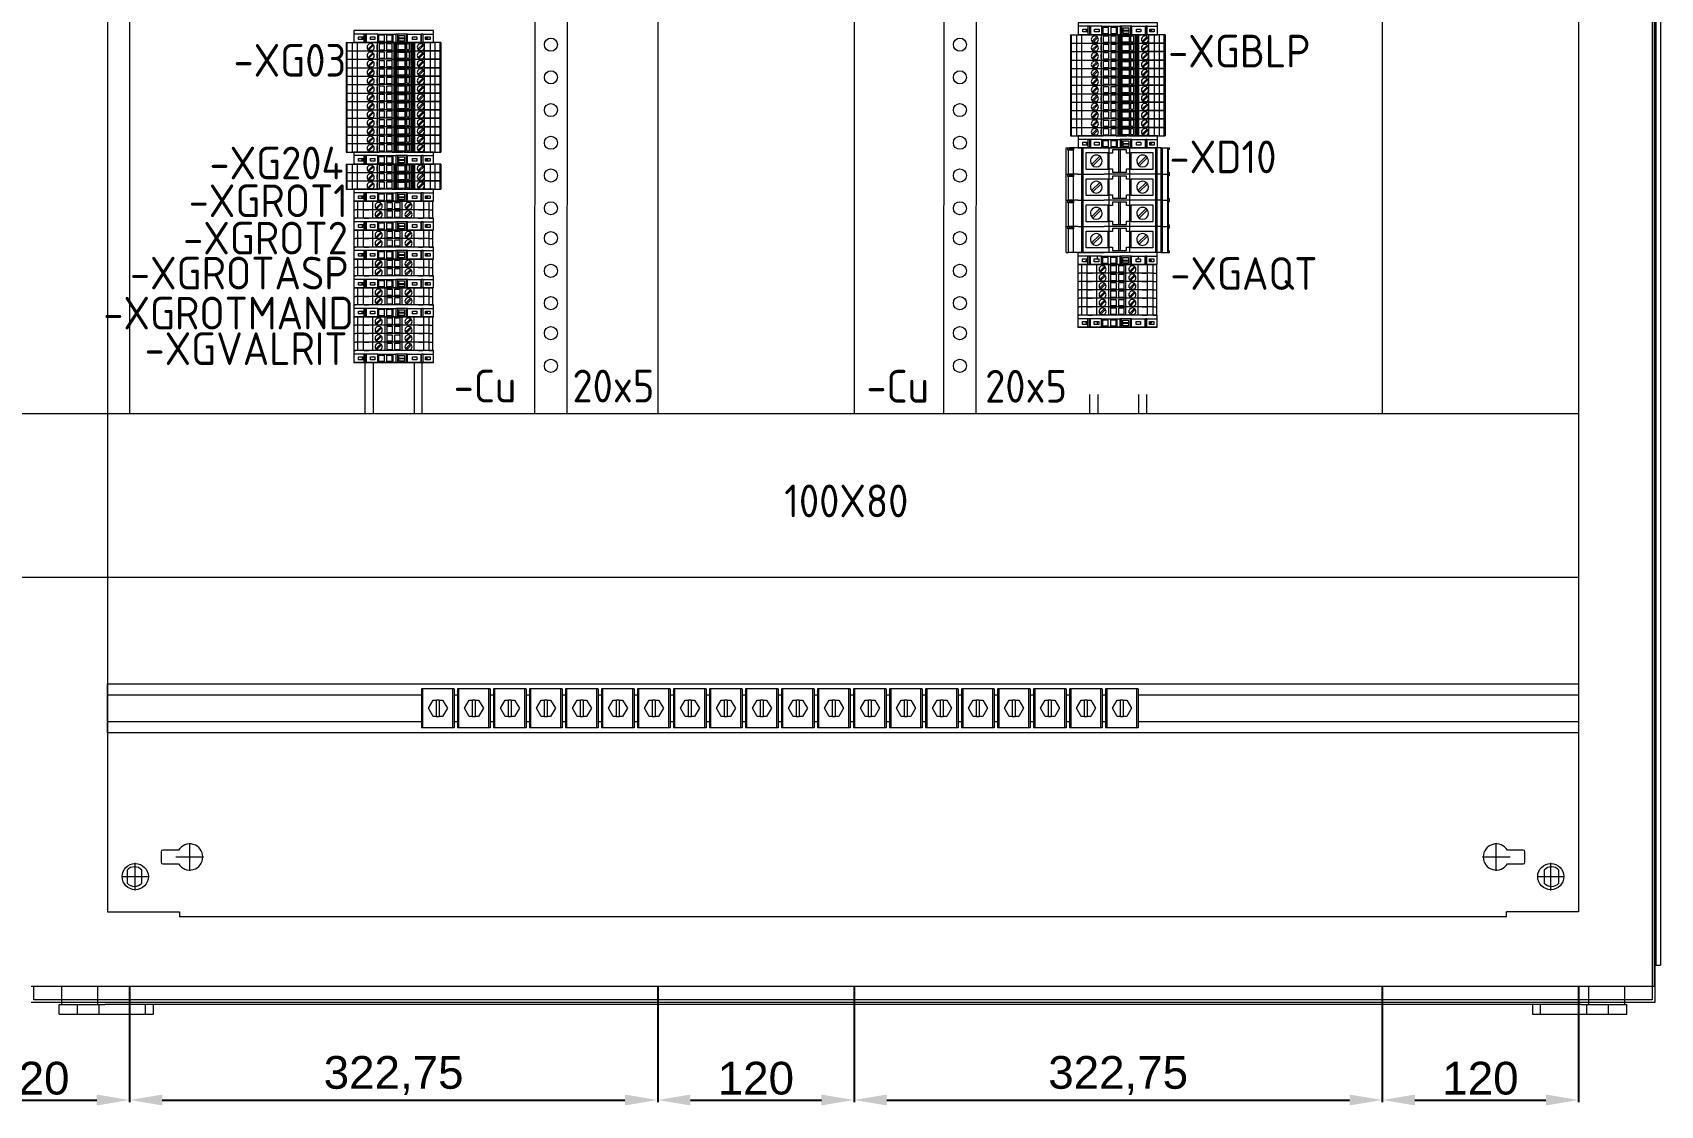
# Model space of a CAD drawing. Header units: millimetres. Extents: x 1880 to 4113, y 771 to 2990.
# Drawn here: x 2939 to 3934, y 771 to 1427 of the extents above; entities that cross this region are included whole.
import ezdxf

# ---------------------------------------------------------------- set-up
doc = ezdxf.new("R2010")
doc.units = ezdxf.units.MM
doc.set_wipeout_variables(frame=1)
doc.layers.add('! NO PLOT !', color=7, linetype='Continuous', true_color=0xff75dd, plot=False)
doc.layers.add('000-PI-Oprema', color=30, linetype='Continuous', lineweight=5)
for name, color, linetype in [('000-PI-ORMAR', 2, 'Continuous'), ('000-PI_TEXT', 7, 'Continuous'), ('002-PI-Kabelska kanalica', 150, 'Continuous'), ('004-PI-DIN Šina', 3, 'Continuous')]:
    doc.layers.add(name, color=color, linetype=linetype)
doc.styles.add('PI0', font='isocpeur.ttf', dxfattribs={"width": 0.9})
doc.styles.get("Standard").update_dxf_attribs({"font": 'arial.ttf'})
doc.dimstyles.new('ISO-25-lb', dxfattribs={"dimtxt": 8, "dimasz": 8, "dimexe": 1.25, "dimexo": 0.625, "dimtad": 1, "dimtxsty": 'Standard', "dimcen": 5, "dimadec": 0, "dimazin": 0, "dimtfac": 1, "dimtmove": 0, "dimatfit": 3, "dimfxl": 1, "dimarcsym": 0})

# ---------------------------------------------------------------- blocks, each defined once
blk = doc.blocks.new('montazna 2000x1000')
at = {"layer": '! NO PLOT !', "color": 0, "linetype": 'ByBlock', "lineweight": 0}
for p, q in [((50.3, 25.1), (50.3, 41.9)), ((848.7, 25.1), (848.7, 41.9)), ((17, 13.1), (17, 29.9)), ((32.8, 36.7), (32.8, 30.3)), ((43.49, 37.7), (33.8, 37.7)), ((41.9, 33.5), (58.7, 33.5)), ((840.3, 33.5), (857.1, 33.5)), ((865.2, 37.7), (855.51, 37.7)), ((866.2, 30.3), (866.2, 36.7)), ((882, 13.1), (882, 29.9)), ((8.6, 21.5), (25.4, 21.5)), ((12, 25.47), (12, 17.53)), ((21, 17.53), (21, 25.47)), ((33.8, 29.3), (43.49, 29.3)), ((855.51, 29.3), (865.2, 29.3)), ((873.6, 21.5), (890.4, 21.5)), ((878, 25.47), (878, 17.53)), ((887, 17.53), (887, 25.47))]:
    blk.add_line(p, q, dxfattribs=at)
for centre in [(17, 21.5), (882, 21.5)]:
    blk.add_circle(centre, 8, dxfattribs=at)
for centre, radius, start, end in [((50.3, 33.5), 8, 211.66824, 148.33176), ((848.7, 33.5), 8, 31.66824, 328.33176), ((33.8, 36.7), 1, 90, 180), ((33.8, 30.3), 1, 180, 270), ((865.2, 36.7), 1, 0, 90), ((865.2, 30.3), 1, 270, 0), ((16.5, 21.5), 6, 41.40962, 138.59038), ((882.5, 21.5), 6, 41.40962, 138.59038), ((16.5, 21.5), 6, 221.40962, 318.59038), ((882.5, 21.5), 6, 221.40962, 318.59038)]:
    blk.add_arc(centre, radius, start, end, dxfattribs=at)
at = {"layer": '000-PI-ORMAR', "color": 0, "linetype": 'ByBlock', "lineweight": 0}
for p, q in [((0, 1890), (0, 0)), ((899, 1890), (899, 0)), ((0, 0), (44, 0)), ((44, 0), (44, -3)), ((899, 0), (855, 0)), ((855, -3), (855, 0)), ((855, -3), (44, -3))]:
    blk.add_line(p, q, dxfattribs=at)
blk = doc.blocks.new('*U16')
at = {"layer": '002-PI-Kabelska kanalica', "color": 0, "linetype": 'ByBlock', "lineweight": 0}
for p, q in [((-20, 1331), (100, 1331)), ((-20, -100), (-20, 1331)), ((100, -100), (100, 1331))]:
    blk.add_line(p, q, dxfattribs=at)
blk = doc.blocks.new('*U19')
at = {"layer": '002-PI-Kabelska kanalica', "color": 0, "linetype": 'ByBlock', "lineweight": 0}
for p, q in [((-20, 1791), (80, 1791)), ((-20, -100), (-20, 1791)), ((80, -100), (80, 1791))]:
    blk.add_line(p, q, dxfattribs=at)
blk = doc.blocks.new('*U20')
at = {"layer": '004-PI-DIN Šina', "color": 0, "linetype": 'ByBlock', "lineweight": 0, "ltscale": 0.25}
for p, q in [((0, 15), (899, 15)), ((0, -15), (0, 15)), ((899, 15), (899, -15)), ((899, 8), (0, 8)), ((0, -8), (899, -8)), ((899, -15), (0, -15))]:
    blk.add_line(p, q, dxfattribs=at)
blk = doc.blocks.new('3240252_WCC_14-select__2', base_point=(55.67, 813.89))
at = {"layer": '000-PI-Oprema', "color": 7}
for p, q in [((55.67, 837.89), (55.67, 813.89)), ((56.54, 837.89), (55.67, 837.89)), ((74.8, 837.89), (56.54, 837.89)), ((56.54, 813.89), (56.54, 837.89)), ((75.67, 837.89), (74.8, 837.89)), ((74.8, 813.89), (74.8, 837.89)), ((75.67, 837.89), (75.67, 813.89)), ((59.9, 825.89), (62.79, 830.89)), ((62.79, 820.89), (59.9, 825.89)), ((62.79, 830.89), (64.87, 830.89)), ((64.87, 820.89), (64.87, 830.89)), ((66.47, 830.89), (64.87, 830.89)), ((66.47, 830.89), (68.56, 830.89)), ((66.47, 830.89), (66.47, 820.89)), ((68.56, 830.89), (71.45, 825.89)), ((71.45, 825.89), (68.56, 820.89)), ((64.87, 820.89), (62.79, 820.89)), ((64.87, 820.89), (66.47, 820.89)), ((68.56, 820.89), (66.47, 820.89)), ((56.54, 813.89), (55.67, 813.89)), ((74.8, 813.89), (56.54, 813.89)), ((75.67, 813.89), (74.8, 813.89))]:
    blk.add_line(p, q, dxfattribs=at)
blk = doc.blocks.new('Drfsicht1', base_point=(65.67, 825.89))
at = {"color": 0, "linetype": 'ByBlock', "lineweight": 0}
blk.add_wipeout([(55.67, 837.89), (75.67, 837.89), (75.67, 813.89), (55.67, 813.89)], dxfattribs=at).dxf.layer = '000-PI-Oprema'
at = {"layer": '000-PI-Oprema', "color": 0, "linetype": 'ByBlock', "lineweight": 0}
blk.add_blockref('3240252_WCC_14-select__2', (55.67, 813.89), dxfattribs=at)
blk = doc.blocks.new('Uvodnica_ WCC14')
at = {"layer": '000-PI-Oprema', "color": 7}
blk.add_blockref('Drfsicht1', (0, 0), dxfattribs=at)
blk = doc.blocks.new('*D27')
at = {"layer": '000-PI-ORMAR', "color": 0, "linetype": 'ByBlock', "lineweight": -2, "transparency": 16777216}
for p, q in [((2878.7, 843.09), (2878.7, 772.8)), ((2998.7, 843.09), (2998.7, 772.8)), ((2898.7, 774.05), (2978.7, 774.05))]:
    blk.add_line(p, q, dxfattribs=at)
at = {"layer": '000-PI-ORMAR', "color": 0, "linetype": 'ByBlock', "transparency": 16777216}
for points in [[(2898.7, 777.38), (2898.7, 770.72), (2878.7, 774.05)], [(2978.7, 777.38), (2978.7, 770.72), (2998.7, 774.05)]]:
    blk.add_solid(points, dxfattribs=at)
at = {"layer": 'Defpoints', "color": 0, "linetype": 'ByBlock', "transparency": 16777216}
for p in [(2878.7, 843.72), (2998.7, 843.72), (2998.7, 774.05)]:
    blk.add_point(p, dxfattribs=at)
at = {"layer": '000-PI-ORMAR', "color": 0, "linetype": 'ByBlock', "lineweight": 0, "transparency": 16777216, "insert": (2938.7, 787.26), "char_height": 20, "attachment_point": 5}
blk.add_mtext('120', dxfattribs=at)
blk = doc.blocks.new('*D28')
at = {"layer": '000-PI-ORMAR', "color": 0, "linetype": 'ByBlock', "lineweight": -2, "transparency": 16777216}
for p, q in [((2998.7, 843.09), (2998.7, 772.8)), ((3321.45, 843.09), (3321.45, 772.8)), ((3018.7, 774.05), (3301.45, 774.05))]:
    blk.add_line(p, q, dxfattribs=at)
at = {"layer": '000-PI-ORMAR', "color": 0, "linetype": 'ByBlock', "transparency": 16777216}
for points in [[(3018.7, 777.38), (3018.7, 770.72), (2998.7, 774.05)], [(3301.45, 777.38), (3301.45, 770.72), (3321.45, 774.05)]]:
    blk.add_solid(points, dxfattribs=at)
at = {"layer": 'Defpoints', "color": 0, "linetype": 'ByBlock', "transparency": 16777216}
for p in [(2998.7, 843.72), (3321.45, 843.72), (3321.45, 774.05)]:
    blk.add_point(p, dxfattribs=at)
at = {"layer": '000-PI-ORMAR', "color": 0, "linetype": 'ByBlock', "lineweight": 0, "transparency": 16777216, "insert": (3160.07, 789.07), "char_height": 20, "attachment_point": 5}
blk.add_mtext('322,75', dxfattribs=at)
blk = doc.blocks.new('*D29')
at = {"layer": '000-PI_TEXT', "color": 0, "linetype": 'ByBlock', "lineweight": -2, "ltscale": 0.25, "transparency": 16777216}
for p, q in [((3321.45, 843.09), (3321.45, 772.8)), ((3441.45, 843.09), (3441.45, 772.8)), ((3341.45, 774.05), (3421.45, 774.05))]:
    blk.add_line(p, q, dxfattribs=at)
at = {"layer": '000-PI_TEXT', "color": 0, "linetype": 'ByBlock', "ltscale": 0.25, "transparency": 16777216}
for points in [[(3341.45, 777.38), (3341.45, 770.72), (3321.45, 774.05)], [(3421.45, 777.38), (3421.45, 770.72), (3441.45, 774.05)]]:
    blk.add_solid(points, dxfattribs=at)
at = {"layer": 'Defpoints', "color": 0, "linetype": 'ByBlock', "ltscale": 0.25, "transparency": 16777216}
for p in [(3321.45, 843.72), (3441.45, 843.72), (3441.45, 774.05)]:
    blk.add_point(p, dxfattribs=at)
at = {"layer": '000-PI_TEXT', "color": 0, "linetype": 'ByBlock', "lineweight": 0, "ltscale": 0.25, "transparency": 16777216, "insert": (3381.45, 787.26), "char_height": 20, "attachment_point": 5}
blk.add_mtext('120', dxfattribs=at)
blk = doc.blocks.new('*D30')
at = {"layer": '000-PI-ORMAR', "color": 0, "linetype": 'ByBlock', "lineweight": -2, "transparency": 16777216}
for p, q in [((3441.45, 843.09), (3441.45, 772.8)), ((3764.2, 842.47), (3764.2, 772.8)), ((3461.45, 774.05), (3744.2, 774.05))]:
    blk.add_line(p, q, dxfattribs=at)
at = {"layer": '000-PI-ORMAR', "color": 0, "linetype": 'ByBlock', "transparency": 16777216}
for points in [[(3461.45, 777.38), (3461.45, 770.72), (3441.45, 774.05)], [(3744.2, 777.38), (3744.2, 770.72), (3764.2, 774.05)]]:
    blk.add_solid(points, dxfattribs=at)
at = {"layer": 'Defpoints', "color": 0, "linetype": 'ByBlock', "transparency": 16777216}
for p in [(3441.45, 843.72), (3764.2, 843.09), (3764.2, 774.05)]:
    blk.add_point(p, dxfattribs=at)
at = {"layer": '000-PI-ORMAR', "color": 0, "linetype": 'ByBlock', "lineweight": 0, "transparency": 16777216, "insert": (3602.82, 789.07), "char_height": 20, "attachment_point": 5}
blk.add_mtext('322,75', dxfattribs=at)
blk = doc.blocks.new('*D31')
at = {"layer": '000-PI-ORMAR', "color": 0, "linetype": 'ByBlock', "lineweight": -2, "transparency": 16777216}
for p, q in [((3764.2, 843.09), (3764.2, 772.8)), ((3884.2, 843.09), (3884.2, 772.8)), ((3784.2, 774.05), (3864.2, 774.05))]:
    blk.add_line(p, q, dxfattribs=at)
at = {"layer": '000-PI-ORMAR', "color": 0, "linetype": 'ByBlock', "transparency": 16777216}
for points in [[(3784.2, 777.38), (3784.2, 770.72), (3764.2, 774.05)], [(3864.2, 777.38), (3864.2, 770.72), (3884.2, 774.05)]]:
    blk.add_solid(points, dxfattribs=at)
at = {"layer": 'Defpoints', "color": 0, "linetype": 'ByBlock', "transparency": 16777216}
for p in [(3764.2, 843.72), (3884.2, 843.72), (3884.2, 774.05)]:
    blk.add_point(p, dxfattribs=at)
at = {"layer": '000-PI-ORMAR', "color": 0, "linetype": 'ByBlock', "lineweight": 0, "transparency": 16777216, "insert": (3824.2, 787.26), "char_height": 20, "attachment_point": 5}
blk.add_mtext('120', dxfattribs=at)
blk = doc.blocks.new('*U32')
at = {"color": 0, "linetype": 'ByBlock', "lineweight": 0, "ltscale": 0.25}
blk.add_lwpolyline([(-24.3, 0), (-24.3, -7.35), (24.3, -7.35), (24.3, 0), (-24.3, 0)], dxfattribs=at)
at = {"layer": '000-PI-Oprema', "color": 0, "linetype": 'ByBlock', "lineweight": 0}
for p, q in [((24.3, 0), (-24.3, 0)), ((24.3, -7.35), (24.3, 0)), ((-24.3, 0), (-24.3, -7.35)), ((-18.03, -2.2), (-24.3, -2.2)), ((-21.4, -5.62), (-21.4, -3.92)), ((-21.4, -3.92), (-18.5, -3.92)), ((-18.5, -5.62), (-21.4, -5.62)), ((-19.01, -4.58), (-19.15, -4.58)), ((-19.15, -4.98), (-19.15, -4.58)), ((-19.01, -4.98), (-19.15, -4.98)), ((-19.01, -4.58), (-19.01, -4.98)), ((-19.01, -4.58), (-18.5, -4.58)), ((-19.01, -4.98), (-18.5, -4.98)), ((-18.5, -3.92), (-18.5, -4.58)), ((-18.5, -4.58), (-18.5, -4.98)), ((-18.5, -4.98), (-18.5, -5.62)), ((-18.03, -7.35), (-18.03, -2.2)), ((-17.1, -2.2), (-18.03, -2.2)), ((-17.1, -7.35), (-18.03, -7.35)), ((-17.1, -7.35), (-17.1, -2.2)), ((-17, -2.2), (-17.1, -2.2)), ((-17, -7.35), (-17.1, -7.35)), ((-17, -2.2), (-17, -7.35)), ((-16.74, -2.2), (-17, -2.2)), ((-16.74, -7.35), (-17, -7.35)), ((-16.74, -2.2), (-16.74, -7.35)), ((-9.72, -2.2), (-16.74, -2.2)), ((-14.15, -3.92), (-11.45, -3.92)), ((-14.15, -5.62), (-14.15, -3.92)), ((-11.45, -5.62), (-14.15, -5.62)), ((-11.45, -3.92), (-11.45, -5.62)), ((-9.72, -2.2), (-9, -2.2)), ((-9.72, -7.35), (-9.72, -2.2)), ((-9.72, -7.35), (-9, -7.35)), ((-9, -2.77), (-9, -2.2)), ((-9, -2.2), (-1, -2.2)), ((-9, -6.77), (-9, -2.77)), ((-9, -2.77), (-5.85, -2.77)), ((-5.85, -6.77), (-9, -6.77)), ((-9, -7.35), (-9, -6.77)), ((-5.85, -2.77), (-5.85, -6.77)), ((-4.15, -2.77), (-1, -2.77)), ((-4.15, -6.77), (-4.15, -2.77)), ((-1, -6.77), (-4.15, -6.77)), ((-1, -2.2), (-1, -2.77)), ((-1, -2.2), (-0.28, -2.2)), ((-1, -2.77), (-1, -6.77)), ((-1, -6.77), (-1, -7.35)), ((-0.28, -2.2), (1.39, -2.2)), ((-0.28, -7.35), (-0.28, -2.2)), ((2.32, -2.2), (1.39, -2.2)), ((1.39, -2.2), (1.39, -7.35)), ((7.69, -2.2), (2.32, -2.2)), ((2.32, -2.2), (2.32, -7.35)), ((3.22, -3.02), (6.67, -3.02)), ((3.22, -4.58), (3.22, -3.02)), ((3.22, -4.58), (6.67, -4.58)), ((3.22, -4.98), (3.22, -4.58)), ((3.22, -4.98), (6.67, -4.98)), ((3.22, -6.52), (3.22, -4.98)), ((6.67, -6.52), (3.22, -6.52)), ((6.67, -3.02), (6.67, -4.58)), ((6.67, -4.58), (6.67, -4.98)), ((6.67, -4.98), (6.67, -6.52)), ((7.69, -2.2), (7.69, -7.35)), ((8.51, -2.2), (7.69, -2.2)), ((8.51, -7.35), (8.51, -2.2)), ((8.51, -2.2), (16.74, -2.2)), ((11.45, -3.92), (14.15, -3.92)), ((11.45, -5.62), (11.45, -3.92)), ((14.15, -5.62), (11.45, -5.62)), ((14.15, -3.92), (14.15, -5.62)), ((16.74, -2.2), (16.74, -7.35)), ((16.74, -2.2), (17, -2.2)), ((17, -7.35), (17, -2.2)), ((17, -2.2), (17.1, -2.2)), ((18.03, -2.2), (17.1, -2.2)), ((17.1, -7.35), (17.1, -2.2)), ((18.03, -2.2), (24.3, -2.2)), ((18.03, -7.35), (18.03, -2.2)), ((19.55, -4.58), (19.55, -3.92)), ((19.55, -3.92), (22.25, -3.92)), ((19.55, -4.98), (19.55, -4.58)), ((19.55, -4.58), (19.89, -4.58)), ((19.55, -4.98), (19.89, -4.98)), ((19.55, -5.62), (19.55, -4.98)), ((22.25, -5.62), (19.55, -5.62)), ((19.89, -4.58), (19.89, -4.98)), ((20.59, -4.58), (19.89, -4.58)), ((20.59, -4.98), (19.89, -4.98)), ((20.59, -4.58), (20.59, -4.98)), ((22.25, -3.92), (22.25, -5.62))]:
    blk.add_line(p, q, dxfattribs=at)
at = {"layer": '000-PI-Oprema', "color": 0, "linetype": 'ByBlock', "lineweight": 0, "ltscale": 0.25}
blk.add_line((24.3, -7.35), (-24.3, -7.35), dxfattribs=at)
blk = doc.blocks.new('UT 2.5 MT - 3046362')
at = {"layer": '000-PI-Oprema', "color": 0, "linetype": 'ByBlock', "lineweight": 0}
for p, q in [((53709.96, 41740.09), (53709.96, 41729.69)), ((53709.96, 41740.09), (53715.11, 41740.09)), ((53715.11, 41717.71), (53715.11, 41740.09)), ((53715.11, 41739.54), (53709.96, 41739.54)), ((53709.96, 41736.46), (53715.11, 41736.46)), ((53709.96, 41733.46), (53715.11, 41733.46)), ((53709.96, 41729.96), (53715.11, 41729.96)), ((53709.96, 41711.49), (53709.96, 41729.69)), ((53709.96, 41723.89), (53715.11, 41723.89)), ((53709.96, 41723.79), (53709.96, 41723.79)), ((53715.11, 41723.79), (53709.96, 41723.79)), ((53715.11, 41723.36), (53709.96, 41723.36)), ((53709.96, 41722.82), (53715.11, 41722.82)), ((53709.96, 41721.14), (53709.96, 41721.14)), ((53710.1, 41718.4), (53710.1, 41721.77)), ((53710.1, 41721.77), (53710.1, 41721.77)), ((53710.1, 41721.77), (53714.97, 41721.77)), ((53710.74, 41720.77), (53710.74, 41719.36)), ((53710.74, 41720.77), (53714.34, 41720.77)), ((53710.76, 41721.77), (53710.76, 41722.56)), ((53710.76, 41722.56), (53714.31, 41722.56)), ((53710.76, 41722.56), (53710.76, 41722.56)), ((53711.1, 41729.08), (53711.1, 41729.08)), ((53711.1, 41729.08), (53714.13, 41726.05)), ((53711.56, 41723.89), (53714.16, 41723.89)), ((53711.56, 41723.89), (53711.56, 41723.89)), ((53711.59, 41729.58), (53711.59, 41729.58)), ((53714.63, 41726.54), (53711.59, 41729.58)), ((53714.13, 41726.05), (53714.13, 41726.05)), ((53714.16, 41723.89), (53714.16, 41723.89)), ((53714.31, 41721.77), (53714.31, 41722.56)), ((53714.31, 41722.56), (53714.31, 41722.56)), ((53714.31, 41719.2), (53714.31, 41720.77)), ((53714.63, 41726.54), (53714.63, 41726.54)), ((53714.76, 41728.87), (53714.76, 41728.87)), ((53714.76, 41726.75), (53714.76, 41728.87)), ((53714.76, 41726.75), (53714.76, 41726.75)), ((53714.97, 41718.4), (53714.97, 41721.77)), ((53714.97, 41721.77), (53714.97, 41721.77)), ((53715.11, 41723.79), (53715.11, 41723.79)), ((53715.11, 41721.14), (53715.11, 41721.14)), ((53709.96, 41716.09), (53709.96, 41716.09)), ((53709.96, 41710.29), (53709.96, 41711.49)), ((53715.11, 41711.49), (53709.96, 41711.49)), ((53709.96, 41710.29), (53709.96, 41702.29)), ((53709.96, 41710.29), (53709.96, 41710.29)), ((53715.11, 41710.29), (53709.96, 41710.29)), ((53714.97, 41718.4), (53710.1, 41718.4)), ((53710.1, 41718.24), (53710.1, 41718.4)), ((53710.1, 41718.24), (53710.79, 41718.24)), ((53710.61, 41710.29), (53710.61, 41710.29)), ((53710.61, 41707.14), (53710.61, 41710.29)), ((53710.74, 41719.36), (53710.74, 41719.2)), ((53710.79, 41719.2), (53710.74, 41719.2)), ((53710.76, 41711.76), (53710.76, 41718.24)), ((53710.79, 41713.81), (53710.76, 41713.81)), ((53710.76, 41712.81), (53714.31, 41712.81)), ((53714.31, 41711.81), (53710.76, 41711.81)), ((53710.76, 41711.76), (53714.31, 41711.76)), ((53710.76, 41711.76), (53710.76, 41711.76)), ((53714.31, 41719.2), (53710.79, 41719.2)), ((53714.29, 41718.24), (53710.79, 41718.24)), ((53710.79, 41712.81), (53710.79, 41713.81)), ((53710.79, 41713.75), (53714.29, 41713.75)), ((53710.79, 41712.56), (53710.79, 41712.81)), ((53710.79, 41712.56), (53710.79, 41712.56)), ((53710.79, 41712.56), (53714.29, 41712.56)), ((53714.97, 41718.24), (53714.29, 41718.24)), ((53714.29, 41712.81), (53714.29, 41713.81)), ((53714.31, 41713.81), (53714.29, 41713.81)), ((53714.29, 41712.56), (53714.29, 41712.81)), ((53714.29, 41712.56), (53714.29, 41712.56)), ((53714.31, 41711.76), (53714.34, 41718.24)), ((53714.31, 41711.76), (53714.31, 41711.76)), ((53715.11, 41716.61), (53714.33, 41716.61)), ((53714.34, 41717.71), (53715.11, 41717.71)), ((53714.64, 41710.29), (53714.64, 41710.29)), ((53714.64, 41710.29), (53714.64, 41707.14)), ((53714.97, 41718.24), (53714.97, 41718.4)), ((53715.11, 41717.71), (53715.11, 41716.61)), ((53715.11, 41717.71), (53715.11, 41717.71)), ((53715.11, 41717.71), (53715.11, 41717.71)), ((53715.11, 41716.61), (53715.11, 41716.61)), ((53715.11, 41711.49), (53715.11, 41716.61)), ((53715.11, 41716.09), (53715.11, 41716.09)), ((53715.11, 41710.29), (53715.11, 41711.49)), ((53715.11, 41710.29), (53715.11, 41710.29)), ((53715.11, 41710.29), (53715.11, 41702.29)), ((53709.96, 41701.09), (53709.96, 41702.29)), ((53709.96, 41702.29), (53709.96, 41702.29)), ((53709.96, 41702.29), (53715.11, 41702.29)), ((53709.96, 41682.29), (53709.96, 41701.09)), ((53709.96, 41701.09), (53715.11, 41701.09)), ((53710.61, 41707.14), (53710.61, 41707.14)), ((53714.64, 41707.14), (53710.61, 41707.14)), ((53710.61, 41702.29), (53710.61, 41705.44)), ((53710.61, 41705.44), (53710.61, 41705.44)), ((53710.61, 41705.44), (53714.64, 41705.44)), ((53710.61, 41702.29), (53710.61, 41702.29)), ((53711.56, 41701.09), (53711.56, 41701.09)), ((53714.16, 41701.09), (53711.56, 41701.09)), ((53714.16, 41701.09), (53714.16, 41701.09)), ((53714.64, 41707.14), (53714.64, 41707.14)), ((53714.64, 41705.44), (53714.64, 41705.44)), ((53714.64, 41705.44), (53714.64, 41702.29)), ((53714.64, 41702.29), (53714.64, 41702.29)), ((53715.11, 41702.29), (53715.11, 41702.29)), ((53715.11, 41701.09), (53715.11, 41702.29)), ((53715.11, 41682.29), (53715.11, 41701.09)), ((53711.1, 41698.43), (53714.13, 41695.4)), ((53714.63, 41695.89), (53711.59, 41698.93)), ((53714.76, 41698.22), (53714.76, 41696.1)), ((53714.76, 41698.22), (53714.76, 41698.22)), ((53714.76, 41696.1), (53714.76, 41696.1)), ((53709.96, 41688.91), (53715.11, 41688.91)), ((53709.96, 41685.91), (53715.11, 41685.91)), ((53709.96, 41682.29), (53709.96, 41682.97)), ((53715.11, 41682.83), (53709.96, 41682.83)), ((53709.96, 41682.29), (53715.11, 41682.29))]:
    blk.add_line(p, q, dxfattribs=at)
for centre, radius, start, end in [((53712.86, 41727.81), 2.17, 120.45028, 270.00002), ((53712.86, 41727.81), 2.17, 270.00002, 330.87541), ((53712.86, 41727.81), 2.17, 29.12459, 59.54968), ((53712.86, 41697.16), 2.18, 89.99998, 270.00002), ((53712.86, 41697.16), 2.18, 29.12459, 89.99998), ((53712.86, 41697.16), 2.18, 270.00002, 330.87541)]:
    blk.add_arc(centre, radius, start, end, dxfattribs=at)
for start_param, end_param in [(-1.570796, -1.039338), (-2.102255, -1.570796)]:
    blk.add_ellipse((53712.86, 41727.81), major_axis=(-2.18, 0), ratio=1, start_param=start_param, end_param=end_param, dxfattribs=at)
blk = doc.blocks.new('UT 2.5 - 3044076')
at = {"layer": '000-PI-ORMAR', "color": 0, "linetype": 'ByBlock', "lineweight": 0}
for p, q in [((51211.56, 37560.62), (51211.56, 37562.82)), ((51211.56, 37562.82), (51211.56, 37562.82)), ((51216.71, 37562.82), (51211.56, 37562.82)), ((51216.71, 37562.82), (51216.71, 37562.82)), ((51216.71, 37560.62), (51216.71, 37562.82)), ((51211.56, 37560.62), (51211.56, 37559.03)), ((51211.56, 37560.62), (51211.56, 37560.62)), ((51216.71, 37560.62), (51211.56, 37560.62)), ((51211.56, 37559.03), (51211.56, 37556.89)), ((51211.56, 37558.57), (51211.56, 37558.57)), ((51216.71, 37557.26), (51211.56, 37557.26)), ((51211.56, 37556.89), (51211.56, 37556.51)), ((51211.56, 37556.51), (51211.56, 37554)), ((51211.56, 37556.32), (51211.56, 37556.32)), ((51211.56, 37554), (51211.56, 37551.42)), ((51211.56, 37553.67), (51211.56, 37553.67)), ((51216.71, 37560.62), (51216.71, 37560.62)), ((51216.71, 37560.62), (51216.71, 37559.03)), ((51216.71, 37559.03), (51216.71, 37556.89)), ((51216.71, 37558.57), (51216.71, 37558.57)), ((51216.71, 37556.51), (51216.71, 37556.89)), ((51216.71, 37554), (51216.71, 37556.51)), ((51216.71, 37556.32), (51216.71, 37556.32)), ((51216.71, 37554.82), (51216.71, 37554.82)), ((51216.71, 37554), (51216.71, 37551.42)), ((51216.71, 37553.67), (51216.71, 37553.67)), ((51211.56, 37551.42), (51211.56, 37544.02)), ((51216.71, 37551.42), (51211.56, 37551.42)), ((51211.56, 37548.62), (51211.56, 37548.62)), ((51211.56, 37544.02), (51211.56, 37542.82)), ((51216.71, 37544.02), (51211.56, 37544.02)), ((51211.56, 37542.82), (51211.56, 37534.82)), ((51211.56, 37542.82), (51211.56, 37542.82)), ((51216.71, 37542.82), (51211.56, 37542.82)), ((51212.21, 37539.67), (51212.21, 37542.82)), ((51212.21, 37542.82), (51212.21, 37542.82)), ((51212.7, 37549.22), (51212.7, 37549.22)), ((51212.7, 37549.22), (51215.73, 37546.18)), ((51213.16, 37544.02), (51213.16, 37544.02)), ((51215.76, 37544.02), (51213.16, 37544.02)), ((51216.23, 37546.68), (51213.19, 37549.71)), ((51213.19, 37549.71), (51213.19, 37549.71)), ((51215.73, 37546.18), (51215.73, 37546.18)), ((51215.76, 37544.02), (51215.76, 37544.02)), ((51216.23, 37546.68), (51216.23, 37546.68)), ((51216.24, 37542.82), (51216.24, 37539.67)), ((51216.24, 37542.82), (51216.24, 37542.82)), ((51216.36, 37549.01), (51216.36, 37549.01)), ((51216.36, 37546.89), (51216.36, 37549.01)), ((51216.36, 37546.89), (51216.36, 37546.89)), ((51216.71, 37551.42), (51216.71, 37544.02)), ((51216.71, 37548.62), (51216.71, 37548.62)), ((51216.71, 37544.02), (51216.71, 37542.82)), ((51216.71, 37542.82), (51216.71, 37542.82)), ((51216.71, 37542.82), (51216.71, 37534.82)), ((51211.56, 37534.82), (51211.56, 37533.62)), ((51211.56, 37534.82), (51211.56, 37534.82)), ((51216.71, 37534.82), (51211.56, 37534.82)), ((51211.56, 37533.62), (51211.56, 37526.22)), ((51216.71, 37533.62), (51211.56, 37533.62)), ((51216.24, 37539.67), (51212.21, 37539.67)), ((51212.21, 37539.67), (51212.21, 37539.67)), ((51212.21, 37534.82), (51212.21, 37537.97)), ((51212.21, 37537.97), (51216.24, 37537.97)), ((51212.21, 37537.97), (51212.21, 37537.97)), ((51212.21, 37534.82), (51212.21, 37534.82)), ((51215.76, 37533.62), (51213.16, 37533.62)), ((51213.16, 37533.62), (51213.16, 37533.62)), ((51215.76, 37533.62), (51215.76, 37533.62)), ((51216.24, 37539.67), (51216.24, 37539.67)), ((51216.24, 37537.97), (51216.24, 37534.82)), ((51216.24, 37537.97), (51216.24, 37537.97)), ((51216.24, 37534.82), (51216.24, 37534.82)), ((51216.71, 37534.82), (51216.71, 37534.82)), ((51216.71, 37534.82), (51216.71, 37533.62)), ((51216.71, 37533.62), (51216.71, 37526.22)), ((51211.56, 37526.22), (51211.56, 37523.65)), ((51216.71, 37526.22), (51211.56, 37526.22)), ((51211.56, 37523.65), (51211.56, 37521.14)), ((51211.56, 37522.52), (51211.56, 37522.52)), ((51212.7, 37530.97), (51212.7, 37530.97)), ((51212.7, 37530.97), (51215.73, 37527.93)), ((51216.23, 37528.43), (51213.19, 37531.46)), ((51213.19, 37531.46), (51213.19, 37531.46)), ((51215.73, 37527.93), (51215.73, 37527.93)), ((51216.23, 37528.43), (51216.23, 37528.43)), ((51216.36, 37530.76), (51216.36, 37530.76)), ((51216.36, 37528.64), (51216.36, 37530.76)), ((51216.36, 37528.64), (51216.36, 37528.64)), ((51216.71, 37526.22), (51216.71, 37523.65)), ((51216.71, 37521.14), (51216.71, 37523.65)), ((51216.71, 37522.82), (51216.71, 37522.82)), ((51216.71, 37522.52), (51216.71, 37522.52)), ((51211.56, 37521.62), (51211.56, 37521.62)), ((51211.56, 37521.14), (51211.56, 37520.76)), ((51211.56, 37520.76), (51211.56, 37518.62)), ((51216.71, 37520.39), (51211.56, 37520.39)), ((51211.56, 37519.07), (51211.56, 37519.07)), ((51211.56, 37518.62), (51211.56, 37517.02)), ((51211.56, 37517.02), (51211.56, 37515.82)), ((51211.56, 37517.02), (51211.56, 37517.02)), ((51216.71, 37517.02), (51211.56, 37517.02)), ((51211.56, 37515.82), (51211.56, 37515.51)), ((51211.56, 37515.82), (51211.56, 37515.82)), ((51211.56, 37514.82), (51211.56, 37515.51)), ((51211.56, 37514.82), (51211.56, 37514.82)), ((51216.71, 37514.82), (51211.56, 37514.82)), ((51216.71, 37521.62), (51216.71, 37521.62)), ((51216.71, 37520.76), (51216.71, 37521.14)), ((51216.71, 37520.76), (51216.71, 37518.62)), ((51216.71, 37519.07), (51216.71, 37519.07)), ((51216.71, 37518.62), (51216.71, 37517.02)), ((51216.71, 37517.02), (51216.71, 37517.02)), ((51216.71, 37517.02), (51216.71, 37515.82)), ((51216.71, 37516.32), (51216.71, 37516.32)), ((51216.71, 37515.82), (51216.71, 37515.82)), ((51216.71, 37515.82), (51216.71, 37515.51)), ((51216.71, 37514.82), (51216.71, 37515.51)), ((51216.71, 37514.82), (51216.71, 37514.82))]:
    blk.add_line(p, q, dxfattribs=at)
for centre, start, end in [((51214.46, 37547.95), 89.99998, 270.00002), ((51214.46, 37547.95), 29.12459, 89.99998), ((51214.46, 37547.95), 270.00002, 330.87541), ((51214.46, 37529.7), 89.99998, 270.00002), ((51214.46, 37529.7), 29.12459, 89.99998), ((51214.46, 37529.7), 270.00002, 330.87541)]:
    blk.add_arc(centre, 2.17, start, end, dxfattribs=at)
blk = doc.blocks.new('3044225')
at = {"layer": '000-PI-Oprema', "color": 0, "linetype": 'ByBlock', "lineweight": 0}
for p, q in [((53049.02, 33397.91), (53049.02, 33398.91)), ((53049.02, 33398.91), (53049.02, 33398.91)), ((53050.02, 33398.91), (53049.02, 33398.91)), ((53049.02, 33396.32), (53049.02, 33397.91)), ((53049.02, 33397.91), (53049.02, 33397.91)), ((53049.02, 33397.91), (53049.02, 33397.91)), ((53065.02, 33397.91), (53049.02, 33397.91)), ((53049.02, 33394.18), (53049.02, 33396.32)), ((53065.02, 33394.55), (53049.02, 33394.55)), ((53049.02, 33393.8), (53049.02, 33394.18)), ((53065.02, 33394.18), (53049.02, 33394.18)), ((53049.02, 33393.8), (53049.02, 33391.29)), ((53065.02, 33393.8), (53049.02, 33393.8)), ((53050.02, 33398.91), (53050.02, 33398.18)), ((53050.02, 33398.91), (53050.02, 33398.91)), ((53050.02, 33398.18), (53064.02, 33398.18)), ((53050.02, 33397.91), (53050.02, 33398.18)), ((53050.02, 33397.91), (53050.02, 33397.91)), ((53050.02, 33397.91), (53064.02, 33397.91)), ((53065.02, 33398.91), (53064.02, 33398.91)), ((53064.02, 33398.18), (53064.02, 33398.91)), ((53064.02, 33398.91), (53064.02, 33398.91)), ((53064.02, 33397.91), (53064.02, 33398.18)), ((53064.02, 33397.91), (53064.02, 33397.91)), ((53065.02, 33398.91), (53065.02, 33398.91)), ((53065.02, 33397.91), (53065.02, 33398.91)), ((53065.02, 33397.91), (53065.02, 33397.91)), ((53065.02, 33397.91), (53065.02, 33397.91)), ((53065.02, 33396.32), (53065.02, 33397.91)), ((53065.02, 33394.18), (53065.02, 33396.32)), ((53065.02, 33393.8), (53065.02, 33394.18)), ((53065.02, 33393.8), (53065.02, 33391.29)), ((53049.02, 33391.29), (53049.02, 33389.71)), ((53065.02, 33391.29), (53049.02, 33391.29)), ((53065.02, 33390.45), (53049.02, 33390.45)), ((53049.02, 33389.71), (53049.02, 33377.66)), ((53049.02, 33385.81), (53049.02, 33385.81)), ((53051.87, 33391.16), (53051.87, 33391.16)), ((53051.87, 33388.71), (53055.17, 33388.71)), ((53051.87, 33388.71), (53051.87, 33388.71)), ((53051.87, 33388.71), (53062.17, 33388.71)), ((53051.87, 33375.26), (53051.87, 33388.71)), ((53054.09, 33384.54), (53054.09, 33384.54)), ((53054.09, 33384.54), (53059.11, 33379.52)), ((53059.96, 33380.37), (53054.94, 33385.39)), ((53054.94, 33385.39), (53054.94, 33385.39)), ((53055.17, 33388.71), (53058.88, 33388.71)), ((53057.02, 33386.06), (53057.02, 33386.06)), ((53058.88, 33388.71), (53062.17, 33388.71)), ((53062.17, 33388.71), (53062.17, 33388.71)), ((53062.17, 33388.71), (53062.17, 33375.26)), ((53065.02, 33391.29), (53065.02, 33389.71)), ((53065.02, 33389.71), (53065.02, 33377.66)), ((53065.02, 33385.81), (53065.02, 33385.81)), ((53049.02, 33383.16), (53049.02, 33383.16)), ((53049.02, 33378.11), (53049.02, 33378.11)), ((53049.02, 33377.66), (53049.02, 33374.66)), ((53049.02, 33374.66), (53049.02, 33361.96)), ((53049.02, 33374.66), (53049.02, 33374.66)), ((53065.02, 33374.66), (53049.02, 33374.66)), ((53051.87, 33375.26), (53051.87, 33375.26)), ((53051.87, 33375.26), (53062.17, 33375.26)), ((53052.22, 33374.66), (53052.22, 33374.66)), ((53052.22, 33374.66), (53052.22, 33372.56)), ((53057.02, 33378.86), (53057.02, 33378.86)), ((53059.11, 33379.52), (53059.11, 33379.52)), ((53059.96, 33380.37), (53059.96, 33380.37)), ((53061.82, 33372.56), (53061.82, 33374.66)), ((53061.82, 33374.66), (53061.82, 33374.66)), ((53062.17, 33375.26), (53062.17, 33375.26)), ((53065.02, 33383.16), (53065.02, 33383.16)), ((53065.02, 33378.11), (53065.02, 33378.11)), ((53065.02, 33377.66), (53065.02, 33374.66)), ((53065.02, 33374.66), (53065.02, 33374.66)), ((53065.02, 33374.66), (53065.02, 33361.96)), ((53050.22, 33372.56), (53050.22, 33372.56)), ((53050.22, 33372.56), (53050.22, 33364.06)), ((53052.22, 33372.56), (53050.22, 33372.56)), ((53050.22, 33368.66), (53050.22, 33368.66)), ((53050.22, 33368.66), (53063.82, 33368.66)), ((53050.22, 33367.96), (53050.22, 33367.96)), ((53063.82, 33367.96), (53050.22, 33367.96)), ((53050.22, 33364.06), (53050.22, 33364.06)), ((53050.22, 33364.06), (53052.22, 33364.06)), ((53052.22, 33372.56), (53052.22, 33372.56)), ((53052.22, 33364.06), (53052.22, 33364.06)), ((53052.22, 33364.06), (53052.22, 33361.96)), ((53063.82, 33372.56), (53061.82, 33372.56)), ((53061.82, 33372.56), (53061.82, 33372.56)), ((53061.82, 33364.06), (53063.82, 33364.06)), ((53061.82, 33361.96), (53061.82, 33364.06)), ((53061.82, 33364.06), (53061.82, 33364.06)), ((53063.82, 33364.06), (53063.82, 33372.56)), ((53063.82, 33372.56), (53063.82, 33372.56)), ((53063.82, 33368.66), (53063.82, 33368.66)), ((53063.82, 33367.96), (53063.82, 33367.96)), ((53063.82, 33364.06), (53063.82, 33364.06)), ((53049.02, 33361.96), (53049.02, 33358.96)), ((53049.02, 33361.96), (53049.02, 33361.96)), ((53065.02, 33361.96), (53049.02, 33361.96)), ((53049.02, 33346.91), (53049.02, 33358.96)), ((53062.17, 33361.36), (53051.87, 33361.36)), ((53051.87, 33361.36), (53051.87, 33361.36)), ((53051.87, 33347.91), (53051.87, 33361.36)), ((53052.22, 33361.96), (53052.22, 33361.96)), ((53054.09, 33356.24), (53054.09, 33356.24)), ((53054.09, 33356.24), (53059.11, 33351.22)), ((53054.94, 33357.09), (53054.94, 33357.09)), ((53059.96, 33352.07), (53054.94, 33357.09)), ((53057.02, 33357.76), (53057.02, 33357.76)), ((53061.82, 33361.96), (53061.82, 33361.96)), ((53062.17, 33361.36), (53062.17, 33361.36)), ((53062.17, 33361.36), (53062.17, 33347.91)), ((53065.02, 33361.96), (53065.02, 33361.96)), ((53065.02, 33361.96), (53065.02, 33358.96)), ((53065.02, 33346.91), (53065.02, 33358.96)), ((53049.02, 33352.01), (53049.02, 33352.01)), ((53049.02, 33351.11), (53049.02, 33351.11)), ((53049.02, 33345.32), (53049.02, 33346.91)), ((53065.02, 33346.16), (53049.02, 33346.16)), ((53049.02, 33342.81), (53049.02, 33345.32)), ((53065.02, 33345.32), (53049.02, 33345.32)), ((53055.17, 33347.91), (53051.87, 33347.91)), ((53051.87, 33347.91), (53051.87, 33347.91)), ((53062.17, 33347.91), (53051.87, 33347.91)), ((53058.88, 33347.91), (53055.17, 33347.91)), ((53057.02, 33350.56), (53057.02, 33350.56)), ((53062.17, 33347.91), (53058.88, 33347.91)), ((53059.11, 33351.22), (53059.11, 33351.22)), ((53059.96, 33352.07), (53059.96, 33352.07)), ((53062.17, 33347.91), (53062.17, 33347.91)), ((53065.02, 33352.01), (53065.02, 33352.01)), ((53065.02, 33351.11), (53065.02, 33351.11)), ((53065.02, 33345.32), (53065.02, 33346.91)), ((53065.02, 33342.81), (53065.02, 33345.32)), ((53049.02, 33342.81), (53049.02, 33342.43)), ((53049.02, 33342.43), (53049.02, 33340.29)), ((53050.52, 33340.5), (53049.02, 33340.5)), ((53049.02, 33340.29), (53049.02, 33338.71)), ((53065.02, 33340.29), (53049.02, 33340.29)), ((53050.52, 33340.28), (53049.02, 33340.28)), ((53065.02, 33340.26), (53049.02, 33340.26)), ((53050.52, 33339.5), (53049.02, 33339.5)), ((53049.02, 33339.21), (53049.02, 33339.21)), ((53050.52, 33339.21), (53049.02, 33339.21)), ((53049.02, 33338.71), (53049.02, 33337.71)), ((53049.02, 33338.71), (53049.02, 33338.71)), ((53050.02, 33338.52), (53049.02, 33338.52)), ((53049.02, 33336.71), (53049.02, 33337.71)), ((53049.02, 33337.71), (53049.02, 33337.71)), ((53050.02, 33337.71), (53049.02, 33337.71)), ((53049.02, 33335.71), (53049.02, 33336.71)), ((53050.52, 33336.71), (53049.02, 33336.71)), ((53049.02, 33335.71), (53049.02, 33335.71)), ((53065.02, 33335.71), (53049.02, 33335.71)), ((53050.02, 33338.6), (53050.02, 33337.71)), ((53050.02, 33337.71), (53050.02, 33337.71)), ((53050.52, 33340.5), (53050.52, 33339.5)), ((53050.52, 33339.5), (53050.52, 33338.42)), ((53050.52, 33339.21), (53050.52, 33339.21)), ((53050.52, 33338.42), (53050.52, 33336.71)), ((53065.02, 33337.23), (53050.52, 33337.23)), ((53065.02, 33342.81), (53065.02, 33342.43)), ((53065.02, 33342.43), (53065.02, 33340.29)), ((53065.02, 33340.29), (53065.02, 33338.71)), ((53065.02, 33339.21), (53065.02, 33339.21)), ((53065.02, 33338.71), (53065.02, 33337.23)), ((53065.02, 33335.71), (53065.02, 33337.23)), ((53065.02, 33335.71), (53065.02, 33335.71))]:
    blk.add_line(p, q, dxfattribs=at)
for centre, start, end in [((53057.02, 33382.46), 89.99998, 270.00002), ((53057.02, 33382.46), 270.00002, 89.99998), ((53057.02, 33354.16), 89.99998, 270.00002), ((53057.02, 33354.16), 270.00002, 89.99998)]:
    blk.add_arc(centre, 3.6, start, end, dxfattribs=at)

msp = doc.modelspace()

# ---------------------------------------------------------------- linework, layer by layer
at = {"color": 0, "linetype": 'ByBlock', "lineweight": 0}
for points in [[(3589.971, 1289.889), (3589.971, 1288.164)], [(3614.971, 1289.889), (3614.971, 1288.164)], [(3589.895, 1249.914), (3589.895, 1248.214)], [(3142.506, 1224.863), (3142.506, 1193.72), (3177.572, 1193.72), (3177.572, 1224.863)], [(3147.572, 1224.863), (3147.572, 1193.72)], [(3172.572, 1224.863), (3172.572, 1193.72)], [(3585.256, 1205.339), (3585.256, 1193.72), (3620.322, 1193.72), (3620.322, 1205.339)], [(3590.322, 1205.339), (3590.322, 1193.72)], [(3615.322, 1205.339), (3615.322, 1193.72)]]:
    msp.add_lwpolyline(points, dxfattribs=at)
at = {"layer": '000-PI-ORMAR', "color": 0, "linetype": 'ByBlock', "lineweight": 0}
for p, q in [((3929.197, 2828.22), (3929.197, 843.72)), ((3930.509, 843.72), (3930.509, 2828.22)), ((3930.697, 2807.582), (3930.697, 856.72)), ((3931.478, 2807.521), (3931.478, 856.521)), ((3934.197, 2807.521), (3934.197, 856.521)), ((3930.509, 856.521), (3934.197, 856.521)), ((3930.697, 856.72), (3930.697, 833.72)), ((2938.697, 843.72), (3434.965, 843.72)), ((2940.197, 835.22), (2940.197, 843.72)), ((2957.197, 843.521), (2957.197, 832.521)), ((2979.197, 843.521), (2979.197, 832.521)), ((3434.965, 843.72), (3930.509, 843.72)), ((3890.197, 843.521), (3890.197, 832.521)), ((3912.197, 843.521), (3912.197, 832.521)), ((3929.197, 843.72), (3929.197, 835.22)), ((2957.197, 833.72), (2938.697, 833.72)), ((2957.197, 835.22), (2940.197, 835.22)), ((2955.735, 832.521), (2957.197, 832.521)), ((2955.735, 826.521), (2955.735, 832.521)), ((2955.735, 826.521), (3013.387, 826.521)), ((3912.197, 835.22), (2957.197, 835.22)), ((3912.197, 833.72), (2957.197, 833.72)), ((2957.197, 832.521), (2961.455, 832.521)), ((2961.455, 832.521), (2983.566, 832.521)), ((2967.005, 826.521), (2967.005, 832.521)), ((3890.197, 835.24), (2979.197, 835.24)), ((2980.131, 826.521), (2980.131, 832.521)), ((3885.828, 832.521), (2983.566, 832.521)), ((3008.423, 826.521), (3008.423, 832.521)), ((3013.387, 826.521), (3013.387, 832.521)), ((3856.007, 832.521), (3856.007, 826.521)), ((3856.007, 826.521), (3913.658, 826.521)), ((3860.971, 826.521), (3860.971, 832.521)), ((3885.828, 832.521), (3907.939, 832.521)), ((3889.263, 826.521), (3889.263, 832.521)), ((3902.389, 826.521), (3902.389, 832.521)), ((3907.939, 832.521), (3912.197, 832.521)), ((3929.197, 835.22), (3912.197, 835.22)), ((3930.697, 833.72), (3912.197, 833.72)), ((3912.197, 832.521), (3913.658, 832.521)), ((3913.658, 826.521), (3913.658, 832.521))]:
    msp.add_line(p, q, dxfattribs=at)
at = {"layer": '004-PI-DIN Šina', "color": 0, "linetype": 'ByBlock', "lineweight": 0}
for p, q in [((3246.712, 2621.134), (3246.198, 1193.72)), ((3266.198, 1193.72), (3266.712, 2621.134)), ((3496.64, 2621.134), (3496.126, 1193.72)), ((3516.126, 1193.72), (3516.64, 2621.134)), ((3246.198, 1193.72), (3266.198, 1193.72)), ((3496.126, 1193.72), (3516.126, 1193.72))]:
    msp.add_line(p, q, dxfattribs=at)
at = {"layer": '004-PI-DIN Šina', "color": 0, "linetype": 'ByBlock', "lineweight": 0, "ltscale": 0.01}
for centre in [(3256.198, 1419.198), (3506.126, 1419.198), (3256.198, 1399.198), (3506.126, 1399.198), (3256.198, 1379.198), (3506.126, 1379.198), (3256.198, 1359.198), (3506.126, 1359.198), (3256.198, 1339.198), (3506.126, 1339.198), (3256.198, 1319.198), (3506.126, 1319.198), (3256.198, 1300.903), (3506.126, 1300.903), (3256.198, 1280.903), (3506.126, 1280.903), (3256.198, 1261.137), (3506.126, 1261.137), (3256.198, 1242.843), (3506.126, 1242.843), (3256.198, 1222.843), (3256.198, 1222.843), (3506.126, 1222.843), (3506.126, 1222.843)]:
    msp.add_circle(centre, 4, dxfattribs=at)

# ---------------------------------------------------------------- block references
at = {"color": 0, "linetype": 'ByBlock', "lineweight": 0}
msp.add_blockref('montazna 2000x1000', (2985.197, 889.12), dxfattribs=at)
at = {"color": 0, "linetype": 'ByBlock', "lineweight": 0, "ltscale": 0.25, "rotation": 270}
for name, p in [('UT 2.5 MT - 3046362', (-38108.582, 55135.202)), ('UT 2.5 MT - 3046362', (-38551.114, 55130.476)), ('UT 2.5 MT - 3046362', (-38551.114, 55125.326)), ('UT 2.5 MT - 3046362', (-38108.582, 55130.052)), ('UT 2.5 MT - 3046362', (-38108.582, 55124.902)), ('UT 2.5 MT - 3046362', (-38551.114, 55120.176)), ('UT 2.5 MT - 3046362', (-38551.114, 55115.026)), ('UT 2.5 MT - 3046362', (-38108.582, 55119.752)), ('UT 2.5 MT - 3046362', (-38108.582, 55114.602)), ('UT 2.5 MT - 3046362', (-38551.114, 55109.876)), ('UT 2.5 MT - 3046362', (-38551.114, 55104.726)), ('UT 2.5 MT - 3046362', (-38108.582, 55109.452)), ('UT 2.5 MT - 3046362', (-38108.582, 55104.302)), ('UT 2.5 MT - 3046362', (-38551.114, 55099.576)), ('UT 2.5 MT - 3046362', (-38551.114, 55094.426)), ('UT 2.5 MT - 3046362', (-38108.582, 55099.152)), ('UT 2.5 MT - 3046362', (-38108.582, 55094.002)), ('UT 2.5 MT - 3046362', (-38551.114, 55089.276)), ('UT 2.5 MT - 3046362', (-38551.114, 55084.126)), ('UT 2.5 MT - 3046362', (-38108.582, 55088.852)), ('UT 2.5 MT - 3046362', (-38108.582, 55083.702)), ('UT 2.5 MT - 3046362', (-38551.114, 55078.976)), ('UT 2.5 MT - 3046362', (-38551.114, 55073.826)), ('UT 2.5 MT - 3046362', (-38108.582, 55078.552)), ('UT 2.5 MT - 3046362', (-38551.114, 55068.676)), ('UT 2.5 MT - 3046362', (-38551.114, 55056.176)), ('UT 2.5 MT - 3046362', (-38551.114, 55051.026)), ('UT 2.5 MT - 3046362', (-38551.114, 55045.876)), ('UT 2.5 - 3044076', (-34378.752, 52534.975)), ('UT 2.5 - 3044076', (-34378.752, 52529.825)), ('UT 2.5 - 3044076', (-34378.752, 52517.325)), ('UT 2.5 - 3044076', (-34378.752, 52512.175)), ('UT 2.5 - 3044076', (-34378.752, 52499.675)), ('UT 2.5 - 3044076', (-33936.411, 52496.3)), ('UT 2.5 - 3044076', (-34378.752, 52494.525)), ('UT 2.5 - 3044076', (-33936.411, 52491.15)), ('UT 2.5 - 3044076', (-33936.411, 52486)), ('UT 2.5 - 3044076', (-34378.752, 52482.025)), ('UT 2.5 - 3044076', (-34378.752, 52476.875)), ('UT 2.5 - 3044076', (-33936.411, 52480.85)), ('UT 2.5 - 3044076', (-33936.411, 52475.7)), ('UT 2.5 - 3044076', (-33936.411, 52470.55)), ('UT 2.5 - 3044076', (-34378.752, 52464.375)), ('UT 2.5 - 3044076', (-34378.752, 52459.225)), ('UT 2.5 - 3044076', (-34378.752, 52454.075)), ('UT 2.5 - 3044076', (-34378.752, 52448.925))]:
    msp.add_blockref(name, p, dxfattribs=at)
at = {"color": 0, "linetype": 'ByBlock', "lineweight": 0, "rotation": 270}
for p in [(-29764.701, 54405.112), (-29764.701, 54389.112), (-29764.701, 54373.112), (-29764.701, 54357.112)]:
    msp.add_blockref('3044225', p, dxfattribs=at)
at = {"layer": '000-PI-Oprema', "color": 0, "linetype": 'ByBlock', "lineweight": 0}
for name, p in [('*U32', (3602.604, 1432.589)), ('*U32', (3160.072, 1427.863)), ('*U32', (3602.604, 1363.439)), ('*U32', (3160.072, 1353.563)), ('*U32', (3160.072, 1330.763)), ('*U32', (3160.072, 1313.113)), ('*U32', (3160.072, 1295.463)), ('*U32', (3602.413, 1292.089)), ('*U32', (3160.072, 1277.813)), ('*U32', (3160.072, 1260.163)), ('*U32', (3602.413, 1253.839)), ('*U32', (3160.072, 1232.213)), ('*U20', (2985.197, 1013.486))]:
    msp.add_blockref(name, p, dxfattribs=at)
at = {"layer": '002-PI-Kabelska kanalica', "color": 0, "linetype": 'ByBlock', "lineweight": 0, "xscale": -1, "rotation": 180}
for p in [(2898.697, 2524.72), (3341.447, 2524.72), (3784.197, 2524.72)]:
    msp.add_blockref('*U16', p, dxfattribs=at)
at = {"layer": '002-PI-Kabelska kanalica', "color": 0, "linetype": 'ByBlock', "lineweight": 0, "rotation": 270}
msp.add_blockref('*U19', (2093.197, 1173.72), dxfattribs=at)

# ---------------------------------------------------------------- texts
at = {"layer": '000-PI_TEXT', "color": 0, "linetype": 'ByBlock', "lineweight": 0, "style": 'PI0', "width": 0.9}
for s, p in [('-XGBLP', (3633.401, 1405.251)), ('-XG03', (3062.299, 1399.622)), ('-XG204', (3047.579, 1336.837)), ('-XD10', (3634.204, 1340.589)), ('-XGROT1', (3034.879, 1313.758)), ('-XGROT2', (3031.476, 1290.916)), ('-XGROTASP', (2998.975, 1269.543)), ('-XGAQT', (3634.719, 1269.289)), ('-XGROTMAND', (2982.698, 1245.075)), ('-XGVALRIT', (3007.891, 1223.348)), ('-Cu   20x5', (3196.822, 1200.515)), ('-Cu   20x5', (3448.978, 1200.355))]:
    msp.add_text(s, height=20, dxfattribs=at).set_placement(p)
at = {"layer": '000-PI_TEXT', "color": 0, "linetype": 'ByBlock', "lineweight": 0, "insert": (3436.697, 1140.272), "char_height": 20, "width": 16.78721, "attachment_point": 5, "style": 'PI0'}
msp.add_mtext('100X{\\fISOCPEUR|b0|i0|c238|p34;8}0', dxfattribs=at)

# ---------------------------------------------------------------- dimensions: what is measured, and where the dimension line sits
at = {"layer": '000-PI-ORMAR', "color": 0, "linetype": 'ByBlock', "lineweight": 0}
for base, p1, p2, picture, middle in [((2998.697, 774.052), (2878.697, 843.72), (2998.697, 843.72), '*D27', (2938.697, 774.052)), ((3321.447, 774.052), (2998.697, 843.72), (3321.447, 843.72), '*D28', (3160.072, 774.052)), ((3764.197, 774.052), (3441.447, 843.72), (3764.197, 843.095), '*D30', (3602.822, 774.052)), ((3884.197, 774.052), (3764.197, 843.72), (3884.197, 843.72), '*D31', (3824.197, 774.052))]:
    dim = msp.add_linear_dim(base=base, p1=p1, p2=p2, dimstyle='ISO-25-lb', override={"dimtxt": 20, "dimasz": 20, "dimgap": 3}, dxfattribs=at)
    dim.commit()
    dim.dimension.update_dxf_attribs({"geometry": picture, "text_midpoint": middle, "dimtype": 160})
at = {"layer": '000-PI_TEXT', "color": 0, "linetype": 'ByBlock', "lineweight": 0, "ltscale": 0.25}
dim = msp.add_linear_dim(base=(3441.447, 774.052), p1=(3321.447, 843.72), p2=(3441.447, 843.72), dimstyle='ISO-25-lb', override={"dimtxt": 20, "dimasz": 20, "dimgap": 3}, dxfattribs=at)
dim.commit()
dim.dimension.update_dxf_attribs({"geometry": '*D29', "text_midpoint": (3381.447, 774.052), "dimtype": 160})

# ---------------------------------------------------------------- next in the draw order: block references
at = {"layer": '000-PI-Oprema', "color": 0, "linetype": 'ByBlock', "lineweight": 0}
msp.add_blockref('Drfsicht1', (3605.146, 1013.486), dxfattribs=at)

# ---------------------------------------------------------------- next in the draw order: block references
msp.add_blockref('Drfsicht1', (3583.146, 1013.486), dxfattribs=at)

# ---------------------------------------------------------------- next in the draw order: block references
msp.add_blockref('Drfsicht1', (3561.146, 1013.486), dxfattribs=at)

# ---------------------------------------------------------------- next in the draw order: block references
msp.add_blockref('Drfsicht1', (3539.146, 1013.486), dxfattribs=at)

# ---------------------------------------------------------------- next in the draw order: block references
msp.add_blockref('Drfsicht1', (3517.146, 1013.486), dxfattribs=at)

# ---------------------------------------------------------------- next in the draw order: block references
msp.add_blockref('Drfsicht1', (3495.146, 1013.486), dxfattribs=at)

# ---------------------------------------------------------------- next in the draw order: block references
msp.add_blockref('Drfsicht1', (3473.146, 1013.486), dxfattribs=at)

# ---------------------------------------------------------------- next in the draw order: block references
msp.add_blockref('Drfsicht1', (3451.146, 1013.486), dxfattribs=at)

# ---------------------------------------------------------------- next in the draw order: block references
msp.add_blockref('Drfsicht1', (3429.146, 1013.486), dxfattribs=at)

# ---------------------------------------------------------------- next in the draw order: block references
msp.add_blockref('Drfsicht1', (3407.146, 1013.486), dxfattribs=at)

# ---------------------------------------------------------------- next in the draw order: block references
msp.add_blockref('Drfsicht1', (3385.146, 1013.486), dxfattribs=at)

# ---------------------------------------------------------------- next in the draw order: block references
msp.add_blockref('Drfsicht1', (3363.146, 1013.486), dxfattribs=at)

# ---------------------------------------------------------------- next in the draw order: block references
msp.add_blockref('Drfsicht1', (3341.146, 1013.486), dxfattribs=at)

# ---------------------------------------------------------------- next in the draw order: block references
msp.add_blockref('Drfsicht1', (3319.146, 1013.486), dxfattribs=at)

# ---------------------------------------------------------------- next in the draw order: block references
msp.add_blockref('Drfsicht1', (3297.146, 1013.486), dxfattribs=at)

# ---------------------------------------------------------------- next in the draw order: block references
msp.add_blockref('Drfsicht1', (3275.146, 1013.486), dxfattribs=at)

# ---------------------------------------------------------------- next in the draw order: block references
msp.add_blockref('Drfsicht1', (3253.146, 1013.486), dxfattribs=at)

# ---------------------------------------------------------------- next in the draw order: block references
msp.add_blockref('Drfsicht1', (3231.146, 1013.486), dxfattribs=at)

# ---------------------------------------------------------------- next in the draw order: block references
msp.add_blockref('Drfsicht1', (3209.146, 1013.486), dxfattribs=at)

# ---------------------------------------------------------------- next in the draw order: block references
msp.add_blockref('Uvodnica_ WCC14', (3187.146, 1013.486), dxfattribs=at)

doc.saveas('drawing.dxf')
